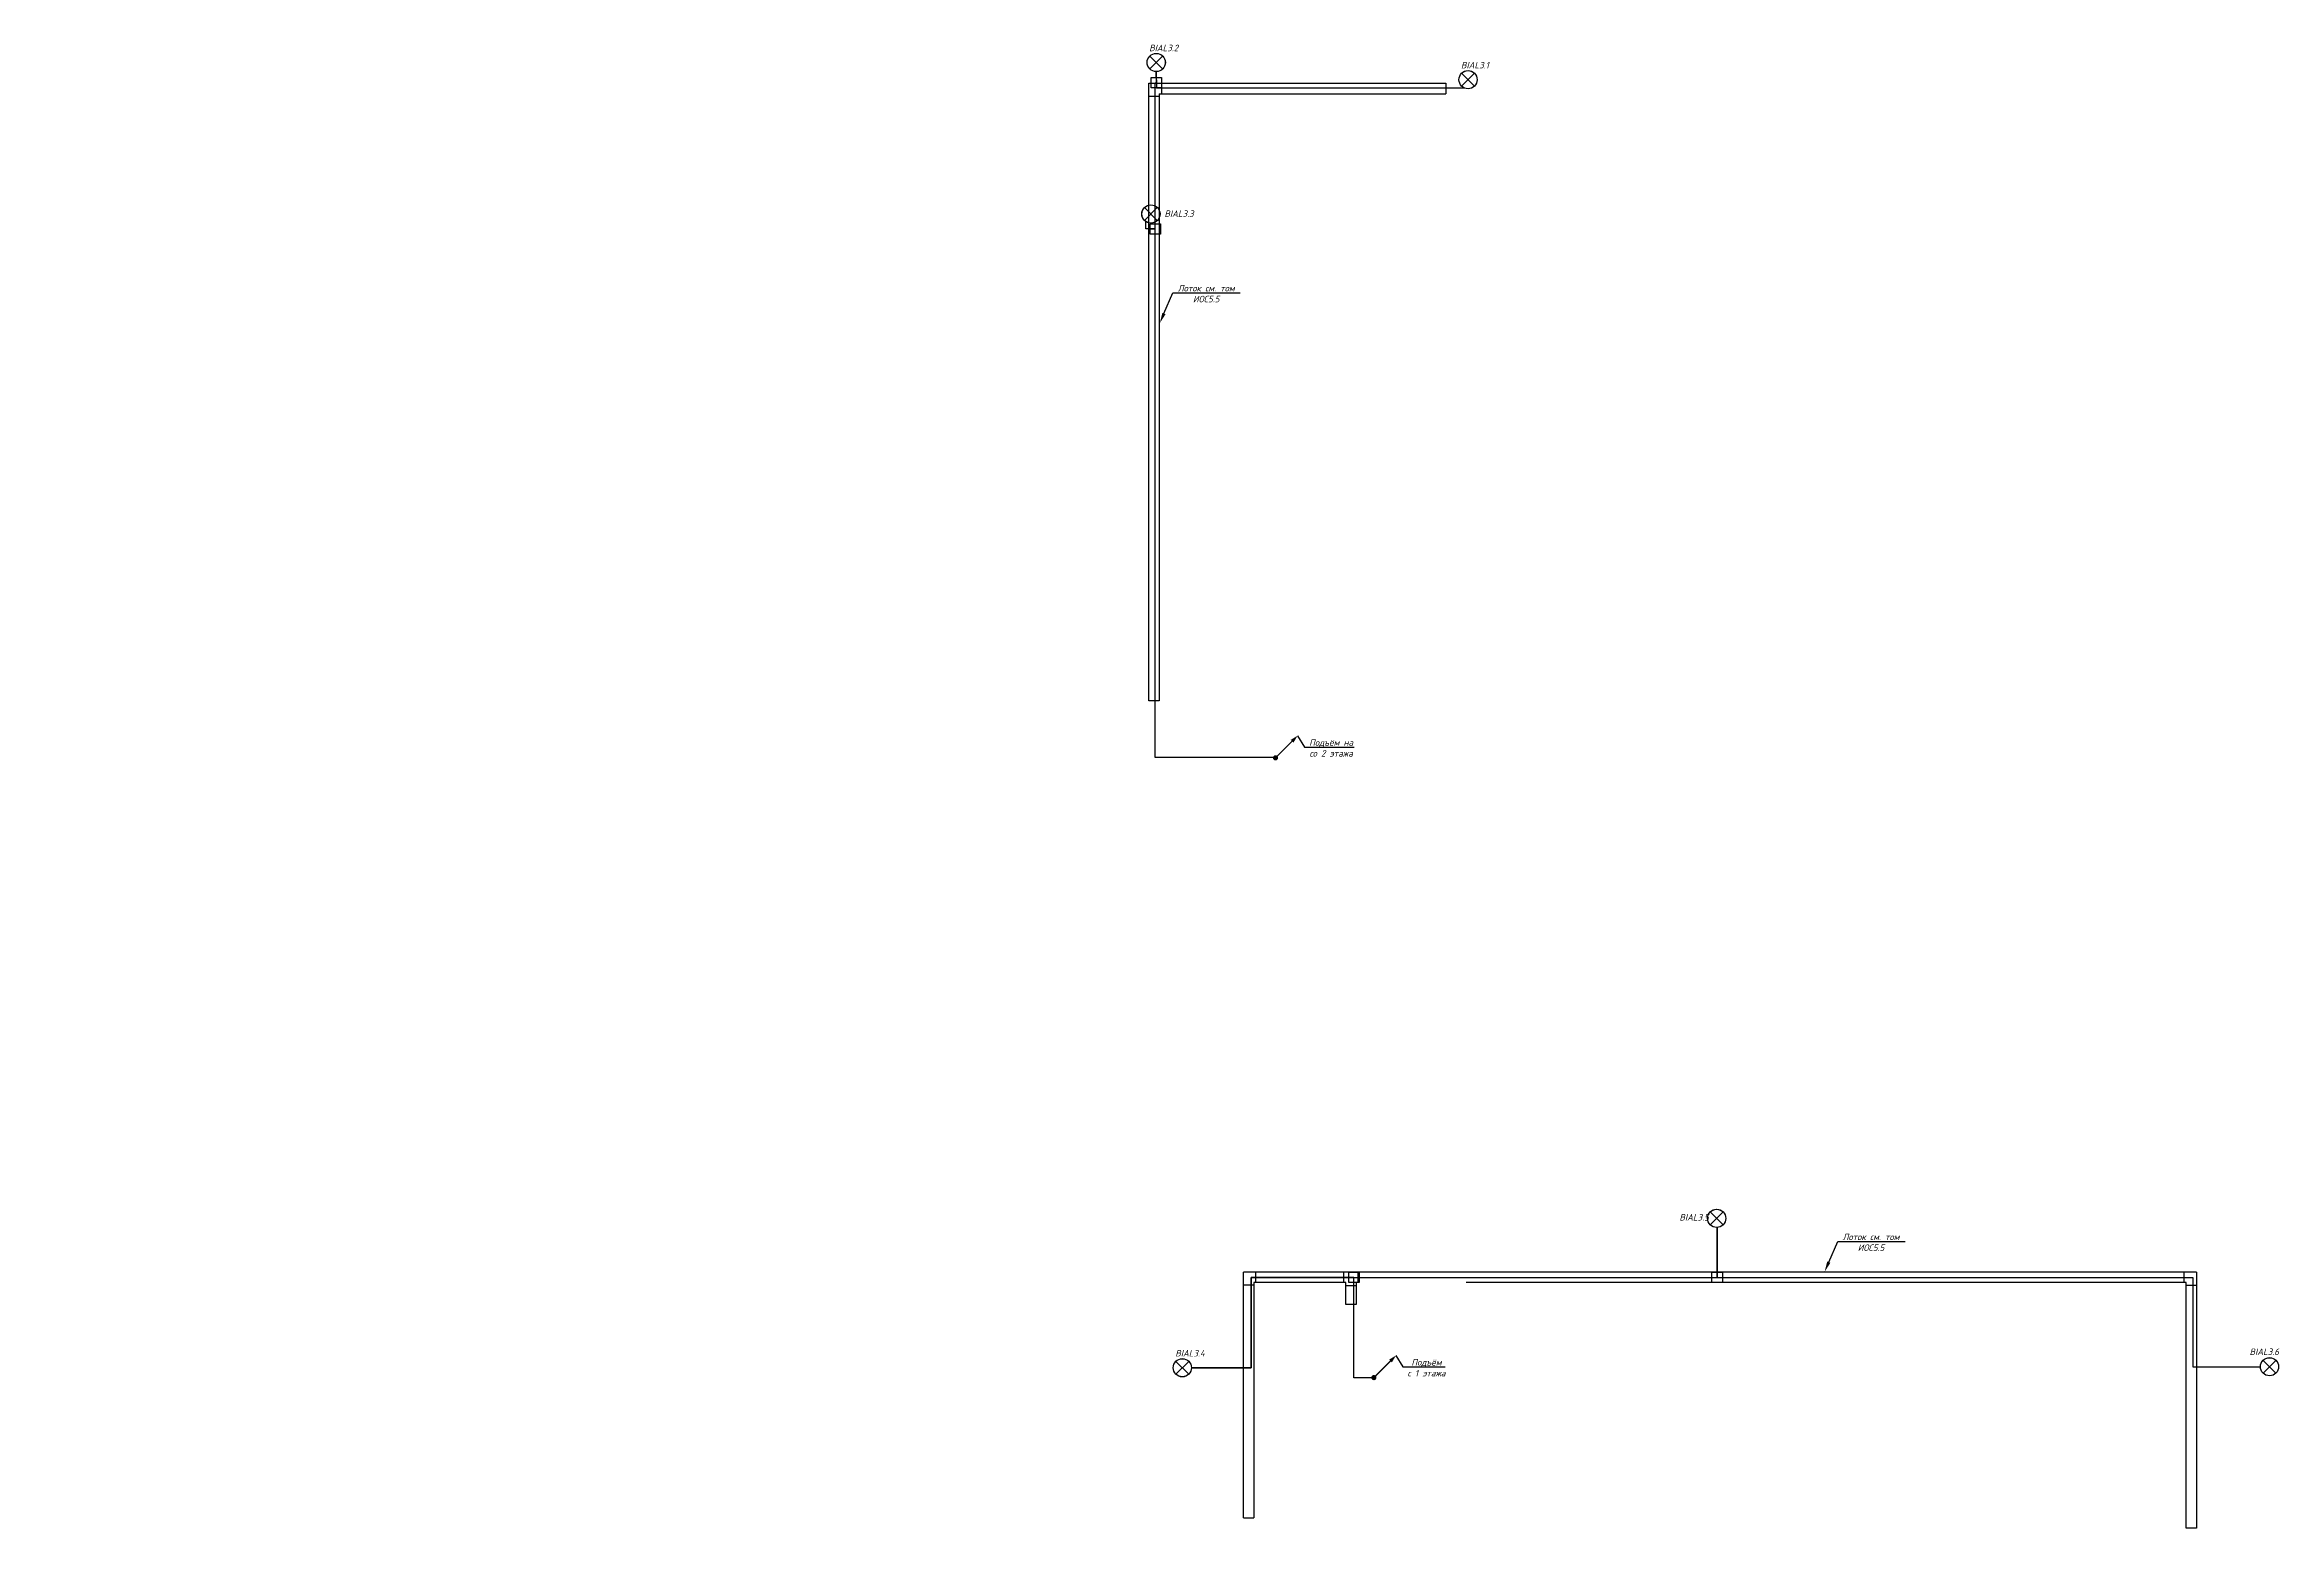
# Model space of a CAD drawing. Extents: x 69291107 to 70108111, y -33487476 to -33099794.
# Drawn here: x 69776991 to 69862910, y -33308171 to -33251128 of the extents above; entities that cross this region are included whole.
import ezdxf
from ezdxf import colors
from ezdxf.entities.mleader import LeaderData, LeaderLine
from ezdxf.math import Vec2, Vec3

# ---------------------------------------------------------------- set-up
doc = ezdxf.new("R2010")
doc.units = 0
doc.header["$LTSCALE"] = 100
for name, color, linetype in [('PDF _СКС', 1, 'Continuous'), ('PDF _СС_ЗВ_Кабель', 1, 'Continuous'), ('PDF _СС_ЗВ_Оборудование', 1, 'Continuous'), ('PDF _Текст', 7, 'Continuous'), ('СС. Текст', 7, 'Continuous')]:
    doc.layers.add(name, color=color, linetype=linetype)
doc.layers.add('СС_СКК_Лоток', color=170, linetype='Continuous', lineweight=25)
doc.layers.add('СС_ЭЧС_Кабель', color=180, linetype='Continuous', lineweight=30)
doc.styles.add('ICOCPEUR', font='isocpeur.ttf')
doc.styles.add('ISOCPEUR', font='isocpeui.ttf', dxfattribs={"height": 250})
doc.styles.add('ISOCPEURNA', font='isocpeui.ttf')

# ---------------------------------------------------------------- blocks, each defined once
blk = doc.blocks.new('Лоток 3 этаж')
at = {"layer": 'СС_СКК_Лоток'}
for p, q in [((597211, -89345), (597211, -65597)), ((597211, -65597), (608631, -65597)), ((597611, -66107), (597211, -66107)), ((597611, -65997), (597612, -89345)), ((597611, -65997), (608631, -65997)), ((597711, -65997), (597711, -65597)), ((608631, -65597), (608631, -65997)), ((597612, -89345), (597211, -89345)), ((600853, -120752), (600853, -111307)), ((637503, -111307), (600853, -111307)), ((601335, -111707), (601335, -111307)), ((604709, -111707), (604709, -111307)), ((605269, -111707), (605269, -111307)), ((637019, -111707), (637019, -111307)), ((637503, -111307), (637503, -121156)), ((601253, -111802), (600853, -111802)), ((604791, -111707), (601253, -111707)), ((601253, -111707), (601253, -120752)), ((604791, -112550), (604791, -111707)), ((604791, -111816), (605191, -111816)), ((605191, -112550), (604791, -112550)), ((605191, -111707), (605191, -112550)), ((637103, -111707), (609413, -111707)), ((637103, -121156), (637103, -111707)), ((637103, -111802), (637503, -111802)), ((600853, -120752), (601253, -120752)), ((637503, -121156), (637103, -121156))]:
    blk.add_line(p, q, dxfattribs=at)
blk = doc.blocks.new('*U79')
blk.add_hatch(color=256).paths.add_polyline_path([(-0.71, -0.71, 1), (0.71, 0.71, 1)])
blk.add_lwpolyline([(8.5, 8.5, 0, 1.5, 0), (6.38, 6.38, 2, 2, 0)], format="xyseb")
at = {"const_width": 0.5}
blk.add_lwpolyline([(0.5, 0.5), (6.38, 6.38)], dxfattribs=at)
blk = doc.blocks.new('_None')

msp = doc.modelspace()

# ---------------------------------------------------------------- linework, layer by layer
at = {"layer": 'PDF _СКС', "lineweight": 30}
for points in [[(69819481, -33251567), (69819974, -33252060)], [(69819481, -33252060), (69819974, -33251567)], [(69831470, -33252229), (69831963, -33252722)], [(69831470, -33252722), (69831963, -33252229)], [(69819276, -33257391), (69819770, -33257884)], [(69819276, -33257884), (69819770, -33257391)], [(69841029, -33296008), (69841522, -33296501)], [(69841029, -33296501), (69841522, -33296008)], [(69820486, -33301752), (69820979, -33302245)], [(69820486, -33302245), (69820979, -33301752)], [(69862286, -33301714), (69862779, -33302207)], [(69862286, -33302207), (69862779, -33301714)]]:
    msp.add_lwpolyline(points, dxfattribs=at)
for centre in [(69819729, -33251812), (69831718, -33252475), (69819524, -33257636), (69841277, -33296254), (69820734, -33301998), (69862533, -33301959)]:
    msp.add_circle(centre, 350, dxfattribs=at)
at = {"layer": 'PDF _СС_ЗВ_Кабель', "lineweight": 30}
for points in [[(69819536, -33252391), (69819936, -33252391), (69819936, -33252789), (69819536, -33252789)], [(69819490, -33258013), (69819889, -33258013), (69819889, -33258411), (69819490, -33258411)], [(69827128, -33298327), (69827528, -33298327), (69827528, -33298724), (69827128, -33298724)], [(69841096, -33298327), (69841496, -33298327), (69841496, -33298724), (69841096, -33298724)]]:
    msp.add_lwpolyline(points, close=True, dxfattribs=at)
at = {"layer": 'PDF _СС_ЗВ_Оборудование', "lineweight": 30}
for centre in [(69819728, -33251812), (69831717, -33252475), (69819524, -33257636), (69841276, -33296254), (69820733, -33301998), (69862533, -33301959)]:
    msp.add_circle(centre, 349, dxfattribs=at)
at = {"layer": 'СС_ЭЧС_Кабель', "color": 1}
for points in [[(69824345, -33278529), (69819690, -33278529), (69819690, -33262572), (69819690, -33262572), (69819690, -33262572), (69819690, -33258211), (69819512, -33258211), (69819690, -33258211), (69819690, -33252590), (69819736, -33252590), (69819732, -33252162), (69819736, -33252790), (69831566, -33252790), (69831566, -33252790)], [(69819512, -33258211), (69819332, -33258211), (69819332, -33257932)], [(69828129, -33302390), (69827326, -33302390), (69827328, -33302204), (69827328, -33298525), (69823376, -33298525), (69823376, -33301997), (69821118, -33301997), (69823376, -33301997), (69823376, -33298525), (69841296, -33298525), (69841296, -33296603), (69841296, -33298525), (69859582, -33298525), (69859582, -33301965), (69862196, -33301965)]]:
    msp.add_lwpolyline(points, dxfattribs=at)

# ---------------------------------------------------------------- block references
msp.add_blockref('Лоток 3 этаж', (69222227, -33187015))
at = {"layer": 'СС_ЭЧС_Кабель', "color": 7, "xscale": 100, "yscale": 100, "zscale": 100}
for p in [(69824315, -33278547), (69828097, -33302377)]:
    msp.add_blockref('*U79', p, dxfattribs=at)

# ---------------------------------------------------------------- texts
at = {"layer": 'PDF _Текст', "char_height": 249.6, "attachment_point": 7, "style": 'ISOCPEURNA'}
for s, insert in [('BIAL3.2', (69819457, -33251379)), ('BIAL3.1', (69831446, -33252042)), ('BIAL3.3', (69820044, -33257751)), ('BIAL3.5', (69839845, -33296339)), ('BIAL3.4', (69820462, -33301565)), ('BIAL3.6', (69861766, -33301508))]:
    msp.add_mtext(s, dxfattribs=dict(at, insert=insert))

# ---------------------------------------------------------------- leaders
at = {"layer": 'СС. Текст', "lineweight": 0}
ml = msp.add_multileader_mtext('Standard', dxfattribs=at)
ml.set_content('{\\C256;Таймер \\PВиктория }', color=7, style='ICOCPEUR')
ml.set_leader_properties(color=256)
ml.build(insert=Vec2(0, 0))
ml.multileader.update_dxf_attribs({"text_left_attachment_type": 6, "text_right_attachment_type": 6, "dogleg_length": 0.1, "arrow_head_size": 0, "scale": 100})
ctx = ml.context
ctx.base_point, ctx.scale, ctx.char_height, ctx.arrow_head_size, ctx.landing_gap_size, ctx.plane_origin = Vec3(69561533, -33301239, 197), 100, 250, 0, 0, Vec3(69556507, -33304376, 197)
ctx.left_attachment, ctx.right_attachment, ctx.text_align_type = 6, 6, 1
notes = []
notes.append((ctx, [(0, (1, 1, 0), (69561523, -33301239, 197), (1, 0), 10, [(0, [(69561376, -33302298, 197)], 0, [])])]))
ctx.mtext.insert, ctx.mtext.width, ctx.mtext.defined_height, ctx.mtext.alignment, ctx.mtext.flow_direction = Vec3(69562245, -33300914, 197), 5324.32, 917, 2, 5
at = {"layer": 'СС_СКК_Лоток', "color": 7}
ml = msp.add_multileader_mtext('Standard', dxfattribs=at)
ml.set_content('Лоток см. том ИОС5.5', color=7, style='ISOCPEURNA')
ml.set_leader_properties()
ml.build(insert=Vec2(0, 0))
ml.multileader.update_dxf_attribs({"text_left_attachment_type": 6, "text_right_attachment_type": 6, "dogleg_length": 100, "arrow_head_size": 400})
ctx = ml.context
ctx.base_point, ctx.char_height, ctx.arrow_head_size, ctx.landing_gap_size, ctx.plane_origin = Vec3(69820469, -33260666), 250, 400, 0, Vec3(69826407, -33261857)
ctx.left_attachment, ctx.right_attachment, ctx.text_align_type = 6, 6, 1
notes.append((ctx, [(1, (1, 1, 0), (69820369, -33260666), (1, 0), 100, [(0, [(69819868, -33261831)], 0, [])])]))
ctx.mtext.insert, ctx.mtext.width, ctx.mtext.alignment, ctx.mtext.flow_direction = Vec3(69821649, -33260366), 2467.27, 2, 5
ml = msp.add_multileader_mtext('Standard', dxfattribs=at)
ml.set_content('Лоток см. том ИОС5.5', color=7, style='ISOCPEURNA')
ml.set_leader_properties()
ml.build(insert=Vec2(0, 0))
ml.multileader.update_dxf_attribs({"text_left_attachment_type": 6, "text_right_attachment_type": 6, "dogleg_length": 100, "arrow_head_size": 400})
ctx = ml.context
ctx.base_point, ctx.char_height, ctx.arrow_head_size, ctx.landing_gap_size, ctx.plane_origin = Vec3(69846031, -33297140), 250, 400, 0, Vec3(69851969, -33298331)
ctx.left_attachment, ctx.right_attachment, ctx.text_align_type = 6, 6, 1
notes.append((ctx, [(1, (1, 1, 0), (69845931, -33297140), (1, 0), 100, [(0, [(69845430, -33298304)], 0, [])])]))
ctx.mtext.insert, ctx.mtext.width, ctx.mtext.alignment, ctx.mtext.flow_direction = Vec3(69847211, -33296840), 2467.27, 2, 5
at = {"layer": 'СС_ЭЧС_Кабель', "color": 7, "lineweight": 0}
ml = msp.add_multileader_mtext('Standard', dxfattribs=at)
ml.set_content('Подъём на\\Pсо 2 этажа', color=7, style='ISOCPEUR')
ml.set_leader_properties()
ml.set_arrow_properties(name='NONE')
ml.build(insert=Vec2(0, 0))
ml.multileader.update_dxf_attribs({"text_left_attachment_type": 6, "text_right_attachment_type": 6, "dogleg_length": 100, "arrow_head_size": 400})
ctx = ml.context
ctx.base_point, ctx.char_height, ctx.arrow_head_size, ctx.landing_gap_size, ctx.plane_origin = Vec3(69825532, -33278134), 250, 400, 0, Vec3(69833179, -33279691)
ctx.left_attachment, ctx.right_attachment, ctx.text_align_type = 6, 6, 1
notes.append((ctx, [(1, (1, 1, 0), (69825432, -33278134), (1, 0), 100, [(0, [(69825165, -33277697)], 0, [])])]))
ctx.mtext.insert, ctx.mtext.width, ctx.mtext.alignment, ctx.mtext.flow_direction = Vec3(69826454, -33277834), 1991.2, 2, 5
ml = msp.add_multileader_mtext('Standard', dxfattribs=at)
ml.set_content('Подъём \\Pс 1 этажа', color=7, style='ISOCPEUR')
ml.set_leader_properties()
ml.set_arrow_properties(name='NONE')
ml.build(insert=Vec2(0, 0))
ml.multileader.update_dxf_attribs({"text_left_attachment_type": 6, "text_right_attachment_type": 6, "dogleg_length": 100, "arrow_head_size": 400})
ctx = ml.context
ctx.base_point, ctx.char_height, ctx.arrow_head_size, ctx.landing_gap_size, ctx.plane_origin = Vec3(69829314, -33301964), 250, 400, 0, Vec3(69836961, -33303521)
ctx.left_attachment, ctx.right_attachment, ctx.text_align_type = 6, 6, 1
notes.append((ctx, [(1, (1, 1, 0), (69829214, -33301964), (1, 0), 100, [(0, [(69828947, -33301527)], 0, [])])]))
ctx.mtext.insert, ctx.mtext.width, ctx.mtext.alignment, ctx.mtext.flow_direction = Vec3(69830119, -33301664), 1991.2, 2, 5
for ctx, leaders in notes:
    for number, flags, end, landing, length, lines in leaders:
        leader = LeaderData()
        leader.index, (leader.has_last_leader_line, leader.has_dogleg_vector, leader.attachment_direction) = number, flags
        leader.last_leader_point, leader.dogleg_vector, leader.dogleg_length = Vec3(end), Vec3(landing), length
        for number, points, colour, breaks in lines:
            line = LeaderLine()
            line.index, line.vertices, line.color, line.breaks = number, Vec3.list(points), colors.encode_raw_color(colour), breaks
            leader.lines.append(line)
        ctx.leaders.append(leader)

doc.saveas('drawing.dxf')
